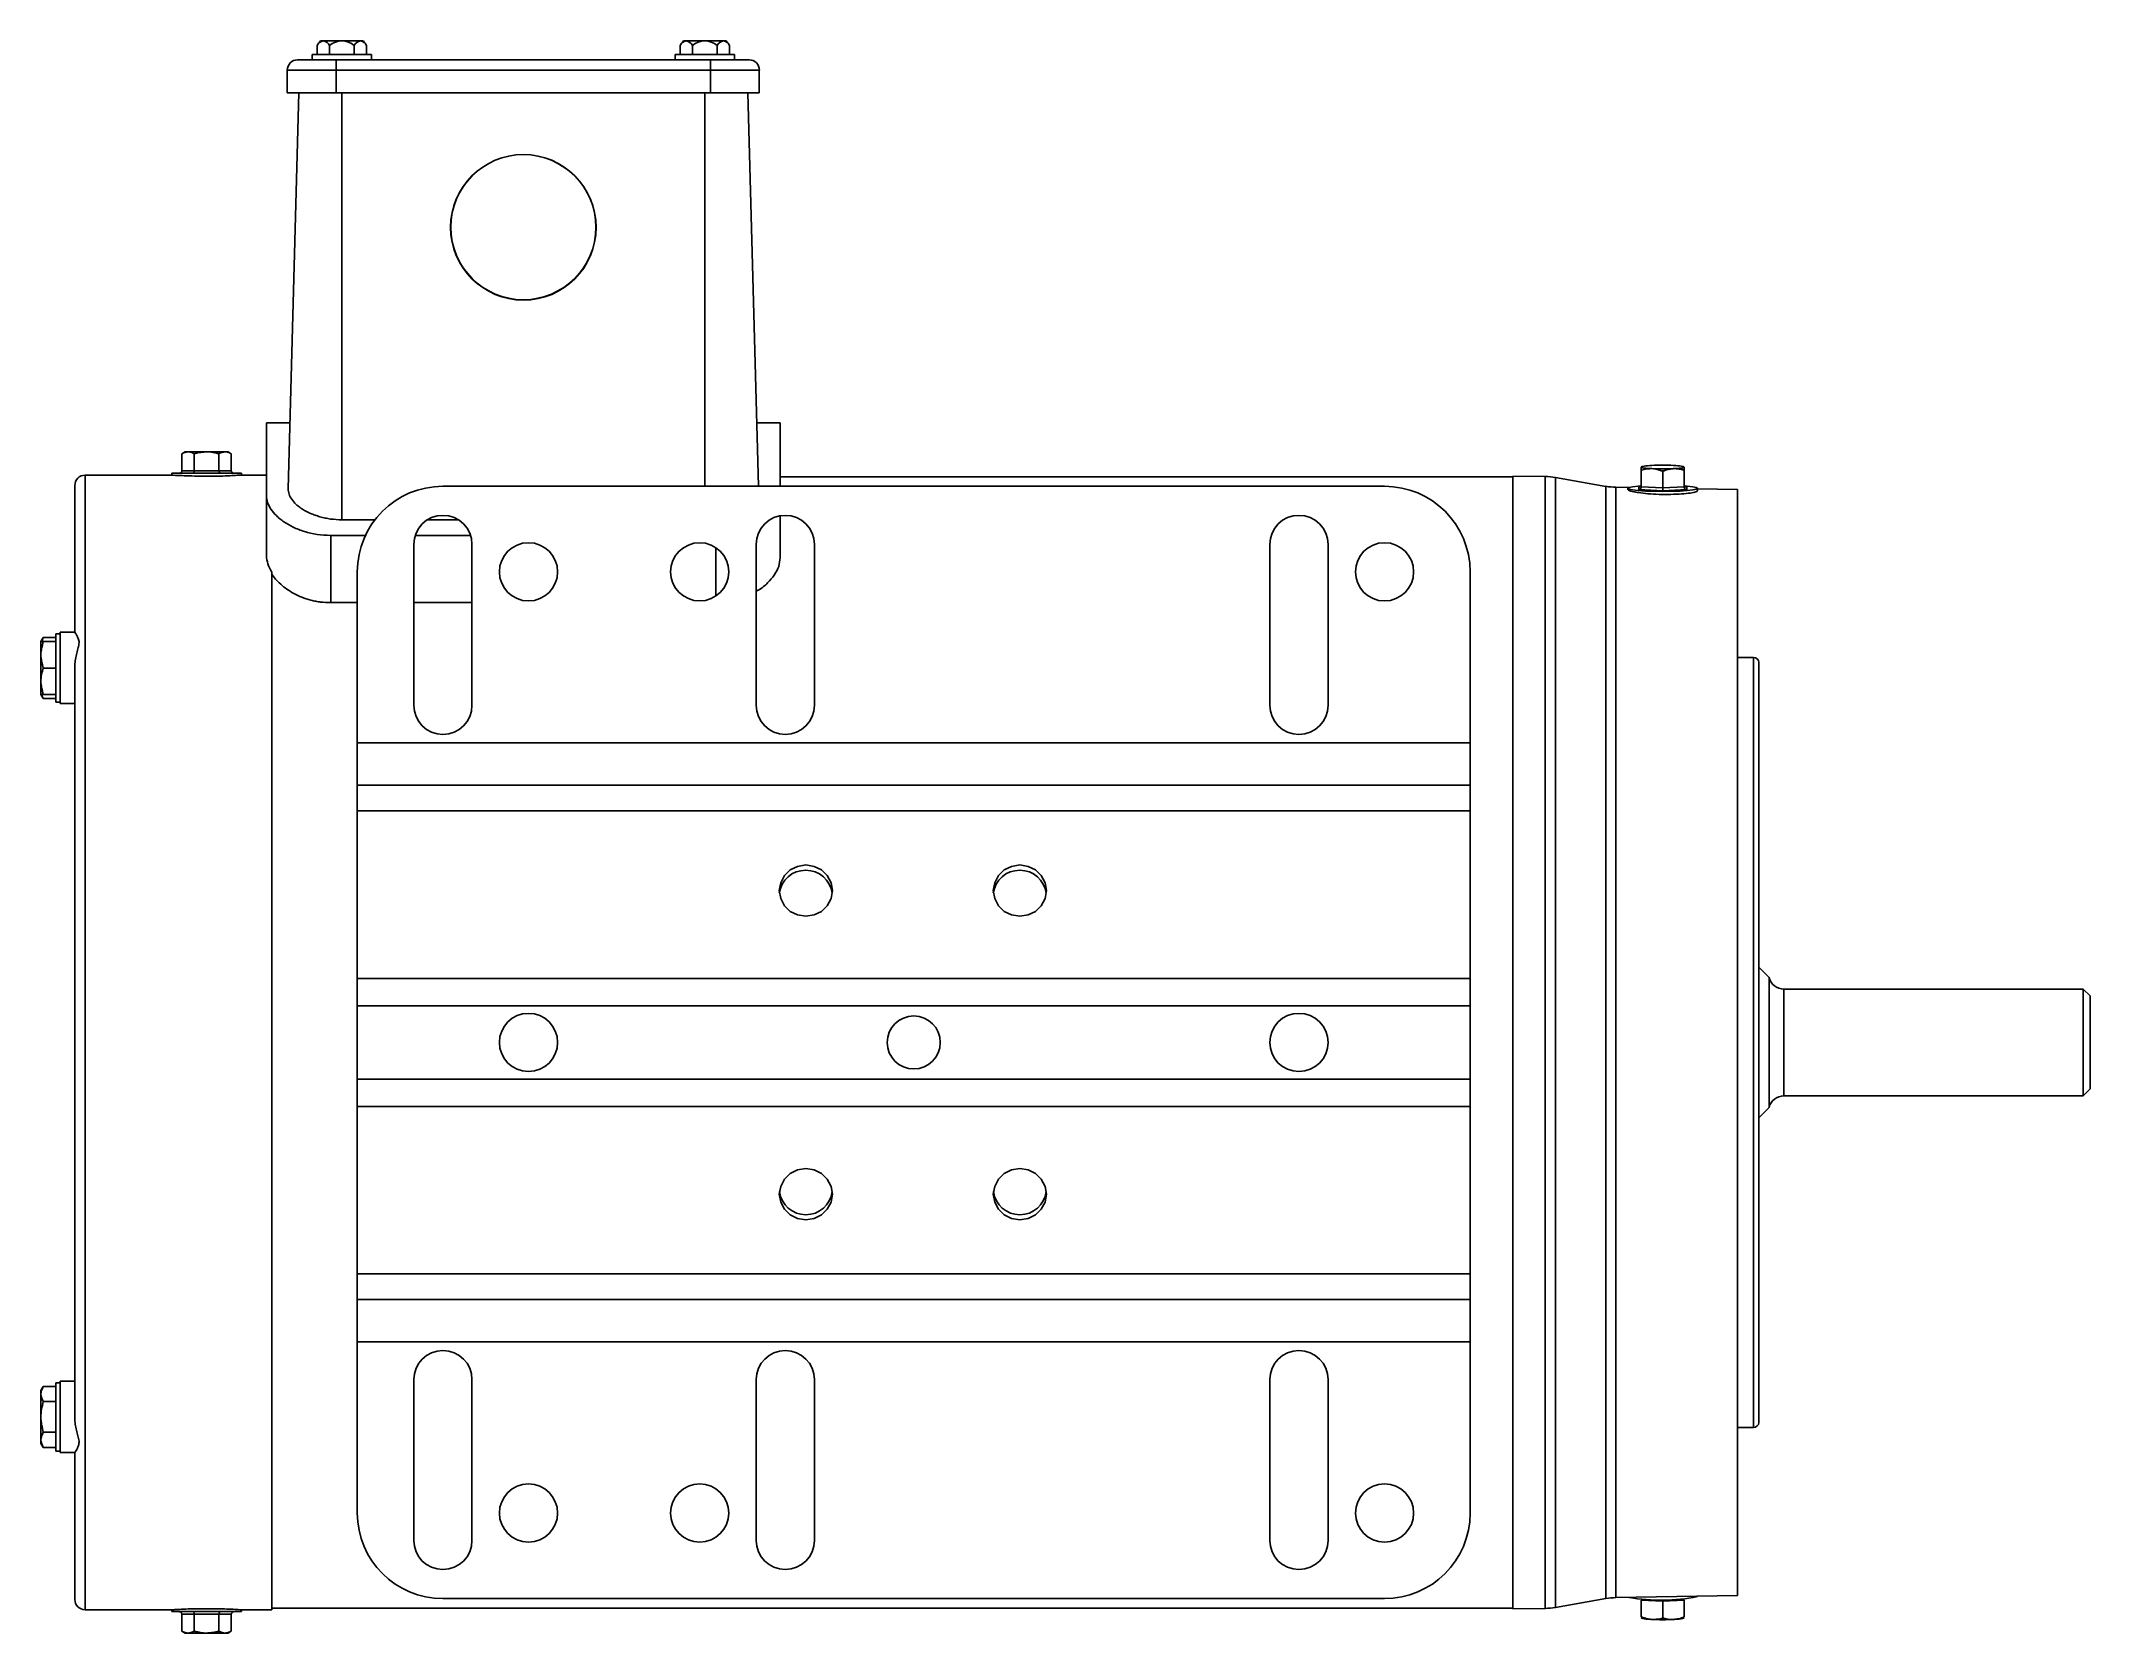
# Paper-space layout '_Bottom' of a CAD drawing. Header units: inches. Extents: x -5 to 7, y -3.5 to 5.9.
import ezdxf

# ---------------------------------------------------------------- set-up
doc = ezdxf.new("R2010")
doc.units = ezdxf.units.IN
doc.header["$MEASUREMENT"] = 0

psp = doc.layouts.new('_Bottom')

# ---------------------------------------------------------------- linework, layer by layer
at = {"color": 7, "linetype": 'Continuous', "lineweight": 25}
for p, q in [((-3.389, 5.773), (-3.389, 5.742)), ((-3.041, 5.773), (-3.389, 5.773)), ((-3.359, 5.825), (-3.359, 5.773)), ((-3.34, 5.852), (-3.09, 5.852)), ((-3.287, 5.825), (-3.287, 5.773)), ((-3.143, 5.825), (-3.143, 5.773)), ((-3.071, 5.825), (-3.071, 5.773)), ((-3.041, 5.742), (-3.041, 5.773)), ((-1.269, 5.773), (-1.269, 5.742)), ((-0.921, 5.773), (-1.269, 5.773)), ((-1.239, 5.825), (-1.239, 5.773)), ((-1.22, 5.852), (-0.97, 5.852)), ((-1.167, 5.825), (-1.167, 5.773)), ((-1.023, 5.825), (-1.023, 5.773)), ((-0.951, 5.825), (-0.951, 5.773)), ((-0.921, 5.742), (-0.921, 5.773)), ((-0.777, 5.682), (-3.534, 5.682)), ((-3.534, 5.549), (-3.534, 5.682)), ((-3.474, 5.742), (-0.836, 5.742)), ((-3.248, 5.549), (-3.248, 5.742)), ((-1.062, 5.549), (-1.062, 5.742)), ((-0.777, 5.549), (-0.777, 5.682)), ((-3.534, 5.549), (-0.777, 5.549)), ((-3.528, 3.235), (-3.467, 5.549)), ((-3.215, 3.054), (-3.215, 5.549)), ((-0.782, 3.25), (-0.843, 5.549)), ((-3.518, 3.62), (-3.655, 3.62)), ((-3.655, 2.843), (-3.655, 3.62)), ((-0.655, 3.62), (-0.792, 3.62)), ((-0.655, 3.62), (-0.655, 3.25)), ((-4.13, 3.451), (-4.149, 3.44)), ((-4.149, 3.44), (-4.149, 3.341)), ((-4.077, 3.44), (-4.077, 3.341)), ((-3.933, 3.44), (-3.933, 3.341)), ((-3.861, 3.44), (-3.88, 3.451)), ((-3.861, 3.44), (-3.861, 3.341)), ((4.377, 3.364), (4.374, 3.362)), ((4.626, 3.362), (4.623, 3.364)), ((-4.775, 2.397), (-4.775, 3.255)), ((-4.205, 3.315), (-4.715, 3.315)), ((-4.208, 3.326), (-4.208, 3.315)), ((-4.208, 3.326), (-3.802, 3.326)), ((-4.149, 3.341), (-3.861, 3.341)), ((-3.802, 3.315), (-3.802, 3.326)), ((-3.655, 3.315), (-3.802, 3.315)), ((-2.625, 3.25), (2.875, 3.25)), ((3.625, 3.306), (-0.655, 3.306)), ((3.814, 3.307), (3.625, 3.31)), ((3.625, 3.31), (3.625, -3.31)), ((4.167, 3.249), (3.873, 3.301)), ((4.304, 3.242), (4.226, 3.244)), ((4.297, 3.238), (4.297, 3.23)), ((4.36, 3.245), (4.36, 3.231)), ((4.375, 3.345), (4.375, 3.246)), ((4.375, 3.246), (4.5, 3.24)), ((4.5, 3.338), (4.5, 3.24)), ((4.5, 3.24), (4.625, 3.246)), ((4.625, 3.246), (4.625, 3.345)), ((4.64, 3.231), (4.64, 3.245)), ((4.703, 3.223), (4.703, 3.238)), ((4.936, 3.231), (4.703, 3.235)), ((4.36, 3.231), (4.5, 3.224)), ((4.5, 3.224), (4.64, 3.231)), ((4.936, 3.231), (4.936, -3.231)), ((-3.022, 3.054), (-3.215, 3.054)), ((-2.535, 3.054), (-2.715, 3.054)), ((-0.655, 3.077), (-0.655, 2.832)), ((-3.077, 2.963), (-3.28, 2.963)), ((-3.28, 2.963), (-3.28, 2.57)), ((-2.795, 1.97), (-2.795, 2.91)), ((-2.463, 2.963), (-2.787, 2.963)), ((-2.455, 2.91), (-2.455, 1.97)), ((-0.795, 1.97), (-0.795, 2.91)), ((-0.455, 2.91), (-0.455, 1.97)), ((2.205, 1.97), (2.205, 2.91)), ((2.545, 2.91), (2.545, 1.97)), ((-3.625, 2.749), (-3.625, -3.315)), ((-3.125, -2.75), (-3.125, 2.75)), ((3.375, -2.75), (3.375, 2.75)), ((-3.28, 2.57), (-3.125, 2.57)), ((-2.795, 2.57), (-2.455, 2.57)), ((-4.775, 2.397), (-4.861, 2.397)), ((-4.861, 1.98), (-4.861, 2.397)), ((-4.959, 2.367), (-4.973, 2.343)), ((-4.973, 2.343), (-4.973, 2.034)), ((-4.959, 2.367), (-4.966, 2.343)), ((-4.886, 2.367), (-4.959, 2.367)), ((-4.886, 2.343), (-4.959, 2.343)), ((-4.861, 2.388), (-4.886, 2.388)), ((-4.886, 2.388), (-4.886, 1.989)), ((-4.886, 2.188), (-4.959, 2.188)), ((-4.775, -2.203), (-4.775, 2.203)), ((5.031, 2.25), (4.936, 2.25)), ((5.061, 2.22), (5.061, -2.22)), ((-4.973, 2.034), (-4.959, 2.01)), ((-4.886, 2.034), (-4.959, 2.034)), ((-4.886, 2.01), (-4.959, 2.01)), ((-4.886, 1.989), (-4.861, 1.989)), ((-4.861, 1.98), (-4.775, 1.98)), ((-3.125, 1.75), (3.375, 1.75)), ((-3.125, 1.503), (3.375, 1.503)), ((-3.125, 1.353), (3.375, 1.353)), ((-3.125, 0.374), (3.375, 0.374)), ((5.121, 0.38), (5.061, 0.44)), ((5.121, -0.38), (5.121, 0.38)), ((6.956, 0.312), (5.208, 0.312)), ((6.996, 0.272), (6.956, 0.312)), ((6.956, -0.312), (6.956, 0.312)), ((6.996, -0.272), (6.996, 0.272)), ((-3.125, 0.214), (3.375, 0.214)), ((-3.125, -0.214), (3.375, -0.214)), ((5.208, -0.312), (6.956, -0.312)), ((6.956, -0.312), (6.996, -0.272)), ((-3.125, -0.374), (3.375, -0.374)), ((5.061, -0.44), (5.121, -0.38)), ((-3.125, -1.353), (3.375, -1.353)), ((-3.125, -1.503), (3.375, -1.503)), ((-3.125, -1.75), (3.375, -1.75)), ((-4.959, -2.01), (-4.973, -2.034)), ((-4.973, -2.343), (-4.973, -2.034)), ((-4.886, -2.01), (-4.959, -2.01)), ((-4.861, -1.989), (-4.886, -1.989)), ((-4.886, -1.989), (-4.886, -2.388)), ((-4.775, -1.98), (-4.861, -1.98)), ((-4.861, -2.397), (-4.861, -1.98)), ((-2.795, -2.91), (-2.795, -1.97)), ((-2.455, -1.97), (-2.455, -2.91)), ((-0.795, -2.91), (-0.795, -1.97)), ((-0.455, -1.97), (-0.455, -2.91)), ((2.205, -2.91), (2.205, -1.97)), ((2.545, -1.97), (2.545, -2.91)), ((-4.886, -2.099), (-4.959, -2.099)), ((4.936, -2.25), (5.031, -2.25)), ((-4.973, -2.343), (-4.959, -2.367)), ((-4.886, -2.278), (-4.959, -2.278)), ((-4.886, -2.367), (-4.959, -2.367)), ((-4.886, -2.388), (-4.861, -2.388)), ((-4.861, -2.397), (-4.775, -2.397)), ((-4.775, -3.255), (-4.775, -2.397)), ((4.226, -3.244), (4.936, -3.231)), ((-4.715, -3.315), (-4.208, -3.315)), ((-4.208, -3.315), (-4.208, -3.326)), ((-3.802, -3.326), (-4.208, -3.326)), ((-3.861, -3.341), (-4.149, -3.341)), ((-4.149, -3.44), (-4.149, -3.341)), ((-4.077, -3.341), (-4.077, -3.44)), ((-3.933, -3.44), (-3.933, -3.341)), ((-3.861, -3.44), (-3.861, -3.341)), ((-3.805, -3.315), (-3.625, -3.315)), ((-3.802, -3.326), (-3.802, -3.315)), ((-3.625, -3.306), (3.625, -3.306)), ((-2.625, -3.25), (2.875, -3.25)), ((3.625, -3.31), (3.814, -3.307)), ((3.873, -3.301), (4.167, -3.249)), ((4.5, -3.265), (4.375, -3.259)), ((4.375, -3.357), (4.375, -3.259)), ((4.625, -3.259), (4.5, -3.265)), ((4.5, -3.364), (4.5, -3.265)), ((4.625, -3.357), (4.625, -3.259)), ((4.703, -3.238), (4.703, -3.235)), ((-4.149, -3.44), (-4.13, -3.451)), ((-3.88, -3.451), (-3.861, -3.44)), ((4.374, -3.362), (4.377, -3.364)), ((4.623, -3.364), (4.626, -3.362))]:
    psp.add_line(p, q, dxfattribs=at)
at = {"color": 8, "linetype": 'Continuous', "lineweight": 25}
for p, q in [((-1.095, 3.25), (-1.095, 5.549)), ((-4.715, 3.315), (-4.715, -3.315)), ((3.814, -3.307), (3.814, 3.307)), ((3.873, -3.301), (3.873, 3.301)), ((4.167, -3.249), (4.167, 3.249)), ((4.226, -3.244), (4.226, 3.244)), ((-1.03, 2.609), (-1.03, 2.891)), ((5.031, 2.25), (5.031, -2.25)), ((5.208, 0.312), (5.208, -0.312))]:
    psp.add_line(p, q, dxfattribs=at)
at = {"color": 7, "linetype": 'Continuous', "lineweight": 25, "flags": 128}
for points in [[(4.375, 3.252), (4.357, 3.25), (4.324, 3.246), (4.304, 3.242), (4.297, 3.238), (4.304, 3.233), (4.324, 3.229), (4.357, 3.225), (4.399, 3.222), (4.448, 3.221), (4.5, 3.22), (4.552, 3.221), (4.601, 3.222)], [(4.601, 3.222), (4.643, 3.225), (4.676, 3.229), (4.696, 3.233), (4.703, 3.238), (4.696, 3.242), (4.676, 3.246), (4.643, 3.25), (4.629, 3.251)], [(-0.505, 0.737), (-0.457, 0.745), (-0.414, 0.766), (-0.38, 0.799), (-0.358, 0.841), (-0.35, 0.887), (-0.358, 0.933), (-0.38, 0.975), (-0.414, 1.008), (-0.457, 1.029), (-0.505, 1.037), (-0.553, 1.029), (-0.596, 1.008), (-0.63, 0.975), (-0.652, 0.933), (-0.66, 0.887), (-0.652, 0.841), (-0.63, 0.799), (-0.596, 0.766), (-0.553, 0.745), (-0.505, 0.737)], [(0.745, 0.737), (0.793, 0.745), (0.836, 0.766), (0.87, 0.799), (0.892, 0.841), (0.9, 0.887), (0.892, 0.933), (0.87, 0.975), (0.836, 1.008), (0.793, 1.029), (0.745, 1.037), (0.697, 1.029), (0.654, 1.008), (0.62, 0.975), (0.598, 0.933), (0.59, 0.887), (0.598, 0.841), (0.62, 0.799), (0.654, 0.766), (0.697, 0.745), (0.745, 0.737)], [(-0.505, -0.737), (-0.457, -0.745), (-0.414, -0.766), (-0.38, -0.799), (-0.358, -0.841), (-0.35, -0.887), (-0.358, -0.933), (-0.38, -0.975), (-0.414, -1.008), (-0.457, -1.029), (-0.505, -1.037), (-0.553, -1.029), (-0.596, -1.008), (-0.63, -0.975), (-0.652, -0.933), (-0.66, -0.887), (-0.652, -0.841), (-0.63, -0.799), (-0.596, -0.766), (-0.553, -0.745), (-0.505, -0.737)], [(0.745, -0.737), (0.793, -0.745), (0.836, -0.766), (0.87, -0.799), (0.892, -0.841), (0.9, -0.887), (0.892, -0.933), (0.87, -0.975), (0.836, -1.008), (0.793, -1.029), (0.745, -1.037), (0.697, -1.029), (0.654, -1.008), (0.62, -0.975), (0.598, -0.933), (0.59, -0.887), (0.598, -0.841), (0.62, -0.799), (0.654, -0.766), (0.697, -0.745), (0.745, -0.737)]]:
    psp.add_lwpolyline(points, dxfattribs=at)
at = {"color": 7, "linetype": 'Continuous', "lineweight": 25}
for centre, radius in [((-2.155, 4.763), 0.425), ((-2.155, 4.764), 0.424), ((-2.125, 2.75), 0.17), ((-1.125, 2.75), 0.17), ((2.875, 2.75), 0.17), ((-2.125, 0), 0.17), ((0.125, 0), 0.155), ((2.375, 0), 0.17), ((-2.125, -2.75), 0.17), ((-1.125, -2.75), 0.17), ((2.875, -2.75), 0.17)]:
    psp.add_circle(centre, radius, dxfattribs=at)
for centre, radius, start, end in [((-3.215, 5.742), 0.167, 138.6522, 150.0945), ((-3.318, 5.807), 0.0453, 96.9616, 156.6167), ((-3.329, 5.807), 0.0453, 23.3833, 83.0384), ((-3.215, 5.742), 0.11, 48.9984, 131.0016), ((-3.101, 5.807), 0.0453, 96.9616, 156.6167), ((-3.112, 5.807), 0.0453, 23.3833, 83.0384), ((-3.215, 5.742), 0.167, 29.9055, 41.3478), ((-1.095, 5.742), 0.167, 138.6522, 150.0945), ((-1.198, 5.807), 0.0453, 96.9616, 156.6167), ((-1.209, 5.807), 0.0453, 23.3833, 83.0384), ((-1.095, 5.742), 0.11, 48.9984, 131.0016), ((-0.981, 5.807), 0.0453, 96.9616, 156.6167), ((-0.992, 5.807), 0.0453, 23.3833, 83.0384), ((-1.095, 5.742), 0.167, 29.9055, 41.3478), ((-3.474, 5.682), 0.06, 90, 180), ((-0.836, 5.682), 0.06, 0, 90), ((-4.715, 3.255), 0.06, 90, 180), ((-2.625, 2.75), 0.5, 90, 180), ((2.875, 2.75), 0.5, 0, 90), ((3.808, 2.932), 0.375, 80, 89), ((4.233, 3.619), 0.375, 260, 269), ((-2.625, 2.91), 0.17, 0, 180), ((-0.625, 2.91), 0.17, 0, 180), ((2.375, 2.91), 0.17, 0, 180), ((5.031, 2.22), 0.03, 0, 90), ((-2.625, 1.97), 0.17, 180, 0), ((-0.625, 1.97), 0.17, 180, 0), ((2.375, 1.97), 0.17, 180, 0), ((-0.508, 0.853), 0.153, 89.0255, 173.0691), ((-0.503, 0.853), 0.153, 7.0691, 90.8364), ((0.742, 0.853), 0.153, 89.0255, 173.0691), ((0.747, 0.853), 0.153, 7.0691, 90.8364), ((5.208, 0.402), 0.09, 194.3953, 270), ((5.208, -0.402), 0.09, 90, 165.6047), ((-0.505, -0.852), 0.155, 187.3662, 352.6338), ((0.745, -0.852), 0.155, 187.3662, 352.6338), ((-2.625, -1.97), 0.17, 0, 180), ((-0.625, -1.97), 0.17, 0, 180), ((2.375, -1.97), 0.17, 0, 180), ((5.031, -2.22), 0.03, 270, 360), ((-2.625, -2.75), 0.5, 180, 270), ((2.875, -2.75), 0.5, 270, 0), ((-2.625, -2.91), 0.17, 180, 0), ((-0.625, -2.91), 0.17, 180, 0), ((2.375, -2.91), 0.17, 180, 0), ((-4.715, -3.255), 0.06, 180, 270), ((3.808, -2.932), 0.375, 271, 280), ((4.233, -3.619), 0.375, 91, 100), ((4.491, -2.174), 1.085, 260.0719, 281.2529)]:
    psp.add_arc(centre, radius, start, end, dxfattribs=at)
for points, knots in [([(-4.113, 3.451), (-4.115, 3.451), (-4.118, 3.451), (-4.122, 3.45), (-4.127, 3.449), (-4.132, 3.448), (-4.14, 3.445), (-4.146, 3.442), (-4.149, 3.44)], [0, 0, 0, 0, 0.119164, 0.239723, 0.361866, 0.485774, 0.734265, 1, 1, 1, 1]), ([(-4.077, 3.44), (-4.079, 3.441), (-4.082, 3.442), (-4.087, 3.445), (-4.091, 3.447), (-4.097, 3.449), (-4.104, 3.451), (-4.11, 3.451), (-4.113, 3.451)], [0, 0, 0, 0, 0.135068, 0.265787, 0.392274, 0.514662, 0.760355, 1, 1, 1, 1]), ([(-4.113, 3.451), (-4.102, 3.451), (-4.086, 3.451), (-4.049, 3.451), (-4.027, 3.451), (-4.005, 3.451)], [0, 0, 0, 0, 0.5, 0.5, 1, 1, 1, 1]), ([(-4.005, 3.451), (-4.008, 3.451), (-4.014, 3.451), (-4.023, 3.45), (-4.031, 3.449), (-4.043, 3.448), (-4.059, 3.445), (-4.071, 3.442), (-4.077, 3.44)], [0, 0, 0, 0, 0.119134, 0.239661, 0.361771, 0.485644, 0.734213, 1, 1, 1, 1]), ([(-3.933, 3.44), (-3.936, 3.441), (-3.942, 3.442), (-3.952, 3.445), (-3.961, 3.447), (-3.973, 3.449), (-3.987, 3.451), (-3.999, 3.451), (-4.005, 3.451)], [0, 0, 0, 0, 0.135032, 0.265717, 0.392175, 0.514535, 0.760293, 1, 1, 1, 1]), ([(-4.005, 3.451), (-3.983, 3.451), (-3.961, 3.451), (-3.924, 3.451), (-3.908, 3.451), (-3.897, 3.451)], [0, 0, 0, 0, 0.5, 0.5, 1, 1, 1, 1]), ([(-3.897, 3.451), (-3.898, 3.451), (-3.901, 3.451), (-3.906, 3.45), (-3.91, 3.449), (-3.916, 3.448), (-3.924, 3.445), (-3.93, 3.442), (-3.933, 3.44)], [0, 0, 0, 0, 0.11917, 0.239736, 0.361885, 0.4858, 0.734292, 1, 1, 1, 1]), ([(-3.861, 3.44), (-3.862, 3.441), (-3.865, 3.442), (-3.87, 3.445), (-3.875, 3.447), (-3.881, 3.449), (-3.888, 3.451), (-3.894, 3.451), (-3.897, 3.451)], [0, 0, 0, 0, 0.1349157, 0.2654853, 0.3918269, 0.5140709, 0.7600707, 1, 1, 1, 1]), ([(4.437, 3.372), (4.419, 3.371), (4.403, 3.369), (4.381, 3.366), (4.375, 3.364), (4.375, 3.362)], [0, 0, 0, 0, 0.5, 0.5, 1, 1, 1, 1]), ([(4.375, 3.362), (4.375, 3.36), (4.381, 3.358), (4.403, 3.355), (4.419, 3.354), (4.437, 3.353)], [0, 0, 0, 0, 0.5, 0.5, 1, 1, 1, 1]), ([(4.375, 3.345), (4.375, 3.346), (4.375, 3.348), (4.375, 3.351), (4.375, 3.354), (4.375, 3.357), (4.375, 3.36), (4.375, 3.362), (4.375, 3.362)], [0, 0, 0, 0, 0.134916, 0.265485, 0.391827, 0.514071, 0.760071, 1, 1, 1, 1]), ([(4.437, 3.353), (4.435, 3.353), (4.43, 3.353), (4.422, 3.353), (4.415, 3.352), (4.404, 3.351), (4.391, 3.349), (4.38, 3.346), (4.375, 3.345)], [0, 0, 0, 0, 0.119164, 0.239723, 0.361866, 0.485774, 0.734265, 1, 1, 1, 1]), ([(4.5, 3.338), (4.497, 3.339), (4.492, 3.341), (4.484, 3.344), (4.476, 3.346), (4.466, 3.349), (4.453, 3.352), (4.443, 3.352), (4.437, 3.353)], [0, 0, 0, 0, 0.1350681, 0.2657866, 0.3922742, 0.5146617, 0.7603551, 1, 1, 1, 1]), ([(4.562, 3.372), (4.544, 3.373), (4.522, 3.373), (4.478, 3.373), (4.456, 3.373), (4.437, 3.372)], [0, 0, 0, 0, 0.5, 0.5, 1, 1, 1, 1]), ([(4.437, 3.353), (4.456, 3.352), (4.478, 3.351), (4.522, 3.351), (4.544, 3.352), (4.562, 3.353)], [0, 0, 0, 0, 0.5, 0.5, 1, 1, 1, 1]), ([(4.562, 3.353), (4.56, 3.353), (4.555, 3.352), (4.547, 3.351), (4.54, 3.35), (4.529, 3.348), (4.516, 3.344), (4.505, 3.34), (4.5, 3.338)], [0, 0, 0, 0, 0.119134, 0.239661, 0.361771, 0.485644, 0.734213, 1, 1, 1, 1]), ([(4.625, 3.362), (4.625, 3.364), (4.619, 3.366), (4.597, 3.369), (4.581, 3.371), (4.562, 3.372)], [0, 0, 0, 0, 0.5, 0.5, 1, 1, 1, 1]), ([(4.562, 3.353), (4.581, 3.354), (4.597, 3.355), (4.619, 3.358), (4.625, 3.36), (4.625, 3.362)], [0, 0, 0, 0, 0.5, 0.5, 1, 1, 1, 1]), ([(4.625, 3.345), (4.622, 3.345), (4.617, 3.347), (4.609, 3.349), (4.601, 3.35), (4.591, 3.352), (4.578, 3.353), (4.568, 3.353), (4.562, 3.353)], [0, 0, 0, 0, 0.135032, 0.265717, 0.392175, 0.514535, 0.760293, 1, 1, 1, 1]), ([(4.625, 3.362), (4.625, 3.362), (4.625, 3.361), (4.625, 3.36), (4.625, 3.358), (4.625, 3.356), (4.625, 3.351), (4.625, 3.347), (4.625, 3.345)], [0, 0, 0, 0, 0.11917, 0.239736, 0.361885, 0.4858, 0.734292, 1, 1, 1, 1]), ([(-4.205, 3.315), (-4.206, 3.315), (-4.209, 3.315), (-4.19, 3.314), (-4.151, 3.312), (-4.094, 3.31), (-4.027, 3.309), (-3.958, 3.309), (-3.894, 3.31), (-3.843, 3.313), (-3.809, 3.315), (-3.804, 3.315), (-3.802, 3.315)], [0, 0, 0, 0, 0.036784, 0.143948, 0.251186, 0.3586, 0.466017, 0.57326, 0.680423, 0.787724, 0.895167, 1, 1, 1, 1]), ([(-4.149, 3.341), (-4.149, 3.34), (-4.149, 3.339), (-4.15, 3.337), (-4.151, 3.335), (-4.152, 3.333), (-4.154, 3.331), (-4.156, 3.329), (-4.159, 3.327), (-4.163, 3.326), (-4.165, 3.326), (-4.167, 3.326)], [0, 0, 0, 0, 0.084476, 0.171269, 0.260932, 0.353968, 0.450828, 0.574732, 0.714344, 0.833102, 1, 1, 1, 1]), ([(-4.077, 3.341), (-4.077, 3.34), (-4.077, 3.339), (-4.078, 3.337), (-4.078, 3.335), (-4.079, 3.333), (-4.08, 3.331), (-4.081, 3.329), (-4.082, 3.327), (-4.084, 3.326), (-4.085, 3.326), (-4.086, 3.326)], [0, 0, 0, 0, 0.084476, 0.171269, 0.260932, 0.353968, 0.450828, 0.574732, 0.714344, 0.833102, 1, 1, 1, 1]), ([(-3.933, 3.341), (-3.933, 3.34), (-3.933, 3.339), (-3.932, 3.337), (-3.932, 3.335), (-3.931, 3.333), (-3.93, 3.331), (-3.929, 3.329), (-3.928, 3.327), (-3.926, 3.326), (-3.925, 3.326), (-3.924, 3.326)], [0, 0, 0, 0, 0.0844767, 0.1712737, 0.260945, 0.3539937, 0.4508699, 0.574655, 0.7143281, 0.8330716, 1, 1, 1, 1]), ([(-3.861, 3.341), (-3.861, 3.34), (-3.861, 3.339), (-3.86, 3.337), (-3.859, 3.335), (-3.858, 3.333), (-3.856, 3.331), (-3.854, 3.329), (-3.851, 3.327), (-3.847, 3.326), (-3.845, 3.326), (-3.843, 3.326)], [0, 0, 0, 0, 0.084477, 0.171274, 0.260945, 0.353994, 0.45087, 0.574655, 0.714328, 0.833072, 1, 1, 1, 1]), ([(-3.215, 3.054), (-3.237, 3.054), (-3.259, 3.056), (-3.292, 3.06), (-3.302, 3.062), (-3.323, 3.067), (-3.333, 3.069), (-3.353, 3.075), (-3.362, 3.078), (-3.381, 3.084), (-3.39, 3.088), (-3.415, 3.099), (-3.431, 3.107), (-3.451, 3.12), (-3.458, 3.125), (-3.47, 3.134), (-3.476, 3.139), (-3.492, 3.154), (-3.5, 3.164), (-3.515, 3.184), (-3.52, 3.194), (-3.527, 3.215), (-3.528, 3.225), (-3.528, 3.235)], [0, 0, 0, 0, 0.125, 0.125, 0.1875, 0.1875, 0.25, 0.25, 0.3125, 0.3125, 0.375, 0.375, 0.5, 0.5, 0.5625, 0.5625, 0.625, 0.625, 0.75, 0.75, 0.875, 0.875, 1, 1, 1, 1]), ([(4.375, 3.259), (4.375, 3.258), (4.375, 3.257), (4.374, 3.255), (4.374, 3.253), (4.372, 3.251), (4.371, 3.249), (4.369, 3.247), (4.366, 3.246), (4.363, 3.245), (4.361, 3.245), (4.36, 3.245)], [0, 0, 0, 0, 0.0844767, 0.1712737, 0.260945, 0.3539937, 0.4508699, 0.574655, 0.7143281, 0.8330716, 1, 1, 1, 1]), ([(4.375, 3.246), (4.375, 3.246), (4.375, 3.244), (4.374, 3.242), (4.374, 3.24), (4.372, 3.238), (4.371, 3.236), (4.369, 3.234), (4.366, 3.232), (4.363, 3.231), (4.361, 3.231), (4.36, 3.231)], [0, 0, 0, 0, 0.084477, 0.171274, 0.260945, 0.353994, 0.45087, 0.574655, 0.714328, 0.833072, 1, 1, 1, 1]), ([(4.5, 3.24), (4.5, 3.239), (4.5, 3.238), (4.5, 3.236), (4.5, 3.233), (4.5, 3.231), (4.5, 3.229), (4.5, 3.227), (4.5, 3.225), (4.5, 3.224), (4.5, 3.224), (4.5, 3.224)], [0, 0, 0, 0, 0.084477, 0.171274, 0.260945, 0.353994, 0.45087, 0.574655, 0.714328, 0.833072, 1, 1, 1, 1]), ([(4.625, 3.259), (4.625, 3.258), (4.625, 3.257), (4.626, 3.255), (4.626, 3.253), (4.628, 3.251), (4.629, 3.249), (4.631, 3.247), (4.634, 3.246), (4.637, 3.245), (4.639, 3.245), (4.64, 3.245)], [0, 0, 0, 0, 0.084476, 0.171269, 0.260932, 0.353968, 0.450828, 0.574732, 0.714344, 0.833102, 1, 1, 1, 1]), ([(4.64, 3.231), (4.639, 3.231), (4.638, 3.231), (4.636, 3.231), (4.633, 3.232), (4.631, 3.234), (4.629, 3.236), (4.627, 3.239), (4.625, 3.243), (4.625, 3.245), (4.625, 3.246)], [0, 0, 0, 0, 0.11681, 0.212178, 0.286099, 0.425812, 0.549727, 0.708818, 0.858132, 1, 1, 1, 1]), ([(-3.28, 2.963), (-3.307, 2.963), (-3.333, 2.965), (-3.372, 2.971), (-3.385, 2.973), (-3.41, 2.979), (-3.422, 2.982), (-3.445, 2.989), (-3.456, 2.993), (-3.478, 3.002), (-3.489, 3.006), (-3.519, 3.021), (-3.537, 3.031), (-3.562, 3.048), (-3.57, 3.054), (-3.585, 3.066), (-3.591, 3.072), (-3.61, 3.091), (-3.621, 3.104), (-3.638, 3.129), (-3.644, 3.142), (-3.653, 3.168), (-3.655, 3.181), (-3.655, 3.193)], [0, 0, 0, 0, 0.125, 0.125, 0.1875, 0.1875, 0.25, 0.25, 0.3125, 0.3125, 0.375, 0.375, 0.5, 0.5, 0.5625, 0.5625, 0.625, 0.625, 0.75, 0.75, 0.875, 0.875, 1, 1, 1, 1]), ([(4.299, 3.23), (4.3, 3.228), (4.3, 3.225), (4.324, 3.219), (4.348, 3.215), (4.358, 3.213)], [0, 0, 0, 0, 0.306476, 0.72928, 1, 1, 1, 1]), ([(4.358, 3.213), (4.376, 3.211), (4.411, 3.206), (4.479, 3.202), (4.548, 3.202), (4.612, 3.205), (4.663, 3.21), (4.697, 3.217), (4.701, 3.221), (4.702, 3.223)], [0, 0, 0, 0, 0.1438693, 0.2877453, 0.43142, 0.5748523, 0.7183586, 0.8620579, 1, 1, 1, 1]), ([(-3.655, 2.843), (-3.655, 2.828), (-3.652, 2.812), (-3.642, 2.781), (-3.635, 2.765), (-3.625, 2.749)], [0, 0, 0, 0, 0.5, 0.5, 1, 1, 1, 1]), ([(-0.655, 2.832), (-0.657, 2.816), (-0.66, 2.782), (-0.686, 2.732), (-0.727, 2.686), (-0.762, 2.653), (-0.79, 2.639), (-0.795, 2.637)], [0, 0, 0, 0, 0.248002, 0.496037, 0.722543, 0.948833, 1, 1, 1, 1]), ([(-3.28, 2.57), (-3.3, 2.57), (-3.32, 2.571), (-3.349, 2.575), (-3.358, 2.576), (-3.377, 2.58), (-3.387, 2.582), (-3.414, 2.589), (-3.432, 2.595), (-3.465, 2.608), (-3.481, 2.616), (-3.526, 2.64), (-3.551, 2.658), (-3.594, 2.697), (-3.612, 2.718), (-3.625, 2.739)], [0, 0, 0, 0, 0.125, 0.125, 0.1875, 0.1875, 0.25, 0.25, 0.375, 0.375, 0.5, 0.5, 0.75, 0.75, 1, 1, 1, 1]), ([(-4.775, 2.397), (-4.775, 2.396), (-4.773, 2.394), (-4.769, 2.387), (-4.766, 2.383), (-4.76, 2.373), (-4.757, 2.367), (-4.752, 2.353), (-4.75, 2.345), (-4.75, 2.332), (-4.751, 2.327), (-4.752, 2.317), (-4.753, 2.312), (-4.757, 2.297), (-4.76, 2.286), (-4.766, 2.264), (-4.769, 2.252), (-4.773, 2.228), (-4.775, 2.215), (-4.775, 2.203)], [0, 0, 0, 0, 0.125, 0.125, 0.25, 0.25, 0.375, 0.375, 0.5, 0.5, 0.5625, 0.5625, 0.625, 0.625, 0.75, 0.75, 0.875, 0.875, 1, 1, 1, 1]), ([(-4.959, 2.343), (-4.963, 2.33), (-4.966, 2.317), (-4.971, 2.292), (-4.973, 2.279), (-4.973, 2.266)], [0, 0, 0, 0, 0.5, 0.5, 1, 1, 1, 1]), ([(-4.973, 2.343), (-4.973, 2.343), (-4.971, 2.343), (-4.966, 2.343), (-4.963, 2.343), (-4.959, 2.343)], [0, 0, 0, 0, 0.5, 0.5, 1, 1, 1, 1]), ([(-4.973, 2.266), (-4.973, 2.253), (-4.971, 2.239), (-4.966, 2.214), (-4.963, 2.201), (-4.959, 2.188)], [0, 0, 0, 0, 0.5, 0.5, 1, 1, 1, 1]), ([(-4.973, 2.111), (-4.973, 2.098), (-4.971, 2.085), (-4.966, 2.06), (-4.963, 2.047), (-4.959, 2.034)], [0, 0, 0, 0, 0.5, 0.5, 1, 1, 1, 1]), ([(-4.967, 2.034), (-4.966, 2.029), (-4.965, 2.021), (-4.96, 2.013), (-4.959, 2.01)], [0, 0, 0, 0, 0.61803, 1, 1, 1, 1]), ([(-4.973, -2.055), (-4.973, -2.062), (-4.971, -2.07), (-4.966, -2.085), (-4.963, -2.092), (-4.959, -2.099)], [0, 0, 0, 0, 0.5, 0.5, 1, 1, 1, 1]), ([(-4.973, -2.188), (-4.973, -2.204), (-4.971, -2.219), (-4.966, -2.248), (-4.963, -2.263), (-4.959, -2.278)], [0, 0, 0, 0, 0.5, 0.5, 1, 1, 1, 1]), ([(-4.775, -2.203), (-4.775, -2.215), (-4.773, -2.228), (-4.769, -2.252), (-4.766, -2.264), (-4.76, -2.286), (-4.757, -2.297), (-4.752, -2.317), (-4.75, -2.327), (-4.75, -2.34), (-4.751, -2.345), (-4.752, -2.353), (-4.753, -2.356), (-4.757, -2.367), (-4.76, -2.373), (-4.766, -2.383), (-4.769, -2.387), (-4.773, -2.394), (-4.775, -2.396), (-4.775, -2.397)], [0, 0, 0, 0, 0.125, 0.125, 0.25, 0.25, 0.375, 0.375, 0.5, 0.5, 0.5625, 0.5625, 0.625, 0.625, 0.75, 0.75, 0.875, 0.875, 1, 1, 1, 1]), ([(-4.959, -2.278), (-4.963, -2.285), (-4.966, -2.292), (-4.971, -2.307), (-4.973, -2.315), (-4.973, -2.322)], [0, 0, 0, 0, 0.5, 0.5, 1, 1, 1, 1]), ([(-4.973, -2.322), (-4.973, -2.33), (-4.971, -2.337), (-4.966, -2.352), (-4.963, -2.359), (-4.959, -2.367)], [0, 0, 0, 0, 0.5, 0.5, 1, 1, 1, 1]), ([(-4.208, -3.315), (-4.206, -3.315), (-4.201, -3.315), (-4.166, -3.313), (-4.115, -3.31), (-4.051, -3.309), (-3.981, -3.309), (-3.915, -3.31), (-3.858, -3.312), (-3.819, -3.314), (-3.801, -3.315), (-3.804, -3.315), (-3.805, -3.315)], [0, 0, 0, 0, 0.107234, 0.214463, 0.321818, 0.429255, 0.536556, 0.643714, 0.750945, 0.858352, 0.965763, 1, 1, 1, 1]), ([(-4.149, -3.341), (-4.149, -3.34), (-4.149, -3.339), (-4.15, -3.337), (-4.151, -3.335), (-4.152, -3.333), (-4.154, -3.331), (-4.156, -3.329), (-4.159, -3.327), (-4.163, -3.326), (-4.165, -3.326), (-4.167, -3.326)], [0, 0, 0, 0, 0.084476, 0.171269, 0.260932, 0.353968, 0.450828, 0.574732, 0.714344, 0.833102, 1, 1, 1, 1]), ([(-4.086, -3.326), (-4.085, -3.326), (-4.084, -3.326), (-4.083, -3.327), (-4.082, -3.327), (-4.081, -3.329), (-4.079, -3.331), (-4.078, -3.334), (-4.077, -3.337), (-4.077, -3.34), (-4.077, -3.341)], [0, 0, 0, 0, 0.11681, 0.212178, 0.286099, 0.425812, 0.549727, 0.708818, 0.858132, 1, 1, 1, 1]), ([(-3.933, -3.341), (-3.933, -3.34), (-3.933, -3.339), (-3.932, -3.337), (-3.932, -3.335), (-3.931, -3.333), (-3.93, -3.331), (-3.929, -3.329), (-3.928, -3.327), (-3.926, -3.326), (-3.925, -3.326), (-3.924, -3.326)], [0, 0, 0, 0, 0.084477, 0.171274, 0.260945, 0.353994, 0.45087, 0.574655, 0.714328, 0.833072, 1, 1, 1, 1]), ([(-3.861, -3.341), (-3.861, -3.34), (-3.861, -3.339), (-3.86, -3.337), (-3.859, -3.335), (-3.858, -3.333), (-3.856, -3.331), (-3.854, -3.329), (-3.851, -3.327), (-3.847, -3.326), (-3.845, -3.326), (-3.843, -3.326)], [0, 0, 0, 0, 0.084477, 0.171274, 0.260945, 0.353994, 0.45087, 0.574655, 0.714328, 0.833072, 1, 1, 1, 1]), ([(4.5, -3.255), (4.5, -3.255), (4.5, -3.256), (4.5, -3.258), (4.5, -3.26), (4.5, -3.262), (4.5, -3.264), (4.5, -3.265)], [0, 0, 0, 0, 0.084304, 0.328984, 0.561873, 0.784836, 1, 1, 1, 1]), ([(-4.149, -3.44), (-4.148, -3.441), (-4.145, -3.442), (-4.14, -3.445), (-4.135, -3.447), (-4.129, -3.449), (-4.122, -3.451), (-4.116, -3.451), (-4.113, -3.451)], [0, 0, 0, 0, 0.1349157, 0.2654853, 0.3918269, 0.5140709, 0.7600707, 1, 1, 1, 1]), ([(-4.113, -3.451), (-4.112, -3.451), (-4.109, -3.451), (-4.104, -3.45), (-4.1, -3.449), (-4.094, -3.448), (-4.086, -3.445), (-4.08, -3.442), (-4.077, -3.44)], [0, 0, 0, 0, 0.11917, 0.239736, 0.361885, 0.4858, 0.734292, 1, 1, 1, 1]), ([(-4.005, -3.451), (-4.027, -3.451), (-4.049, -3.451), (-4.086, -3.451), (-4.102, -3.451), (-4.113, -3.451)], [0, 0, 0, 0, 0.5, 0.5, 1, 1, 1, 1]), ([(-4.077, -3.44), (-4.074, -3.441), (-4.068, -3.442), (-4.058, -3.445), (-4.049, -3.447), (-4.037, -3.449), (-4.023, -3.451), (-4.011, -3.451), (-4.005, -3.451)], [0, 0, 0, 0, 0.135032, 0.265717, 0.392175, 0.514535, 0.760293, 1, 1, 1, 1]), ([(-4.005, -3.451), (-4.002, -3.451), (-3.996, -3.451), (-3.987, -3.45), (-3.979, -3.449), (-3.967, -3.448), (-3.951, -3.445), (-3.939, -3.442), (-3.933, -3.44)], [0, 0, 0, 0, 0.119134, 0.2396613, 0.3617706, 0.4856436, 0.7342133, 1, 1, 1, 1]), ([(-3.897, -3.451), (-3.908, -3.451), (-3.924, -3.451), (-3.961, -3.451), (-3.983, -3.451), (-4.005, -3.451)], [0, 0, 0, 0, 0.5, 0.5, 1, 1, 1, 1]), ([(-3.933, -3.44), (-3.931, -3.441), (-3.928, -3.442), (-3.923, -3.445), (-3.919, -3.447), (-3.913, -3.449), (-3.906, -3.451), (-3.9, -3.451), (-3.897, -3.451)], [0, 0, 0, 0, 0.135068, 0.265787, 0.392274, 0.514662, 0.760355, 1, 1, 1, 1]), ([(-3.897, -3.451), (-3.895, -3.451), (-3.892, -3.451), (-3.888, -3.45), (-3.883, -3.449), (-3.878, -3.448), (-3.87, -3.445), (-3.864, -3.442), (-3.861, -3.44)], [0, 0, 0, 0, 0.119164, 0.239723, 0.361866, 0.485774, 0.734265, 1, 1, 1, 1]), ([(4.375, -3.357), (4.378, -3.358), (4.383, -3.36), (4.391, -3.363), (4.399, -3.365), (4.409, -3.368), (4.422, -3.37), (4.432, -3.371), (4.437, -3.372)], [0, 0, 0, 0, 0.135032, 0.265717, 0.392175, 0.514535, 0.760293, 1, 1, 1, 1]), ([(4.377, -3.364), (4.378, -3.364), (4.379, -3.366), (4.391, -3.368), (4.41, -3.37), (4.428, -3.371), (4.437, -3.372)], [0, 0, 0, 0, 0.1226077, 0.4150718, 0.7075359, 1, 1, 1, 1]), ([(4.437, -3.372), (4.44, -3.372), (4.445, -3.372), (4.453, -3.372), (4.46, -3.371), (4.471, -3.37), (4.484, -3.368), (4.495, -3.365), (4.5, -3.364)], [0, 0, 0, 0, 0.119134, 0.239661, 0.361771, 0.485644, 0.734213, 1, 1, 1, 1]), ([(4.562, -3.372), (4.544, -3.373), (4.522, -3.373), (4.478, -3.373), (4.456, -3.373), (4.437, -3.372)], [0, 0, 0, 0, 0.5, 0.5, 1, 1, 1, 1]), ([(4.5, -3.364), (4.503, -3.364), (4.508, -3.366), (4.516, -3.368), (4.524, -3.369), (4.534, -3.371), (4.547, -3.372), (4.557, -3.372), (4.562, -3.372)], [0, 0, 0, 0, 0.135068, 0.265787, 0.392274, 0.514662, 0.760355, 1, 1, 1, 1]), ([(4.562, -3.372), (4.572, -3.371), (4.59, -3.37), (4.609, -3.368), (4.621, -3.366), (4.622, -3.364), (4.623, -3.364)], [0, 0, 0, 0, 0.292464, 0.584928, 0.877392, 1, 1, 1, 1]), ([(4.562, -3.372), (4.565, -3.371), (4.57, -3.371), (4.578, -3.37), (4.585, -3.369), (4.596, -3.367), (4.609, -3.363), (4.62, -3.359), (4.625, -3.357)], [0, 0, 0, 0, 0.119164, 0.239723, 0.361866, 0.485774, 0.734265, 1, 1, 1, 1])]:
    psp.add_open_spline(points, degree=3, knots=knots, dxfattribs=at)
for points in [[(-4.13, 3.451), (-4.13, 3.451), (-4.124, 3.451), (-4.113, 3.451)], [(-3.897, 3.451), (-3.886, 3.451), (-3.88, 3.451), (-3.88, 3.451)], [(-4.959, 2.188), (-4.967, 2.163), (-4.973, 2.138), (-4.973, 2.111)], [(-4.959, 2.034), (-4.967, 2.034), (-4.973, 2.034), (-4.973, 2.034)], [(-4.959, -2.01), (-4.967, -2.025), (-4.973, -2.04), (-4.973, -2.055)], [(-4.959, -2.099), (-4.967, -2.129), (-4.973, -2.158), (-4.973, -2.188)], [(-4.113, -3.451), (-4.124, -3.451), (-4.13, -3.451), (-4.13, -3.451)], [(-3.88, -3.451), (-3.88, -3.451), (-3.886, -3.451), (-3.897, -3.451)]]:
    psp.add_open_spline(points, degree=3, dxfattribs=at)

doc.saveas('drawing.dxf')
